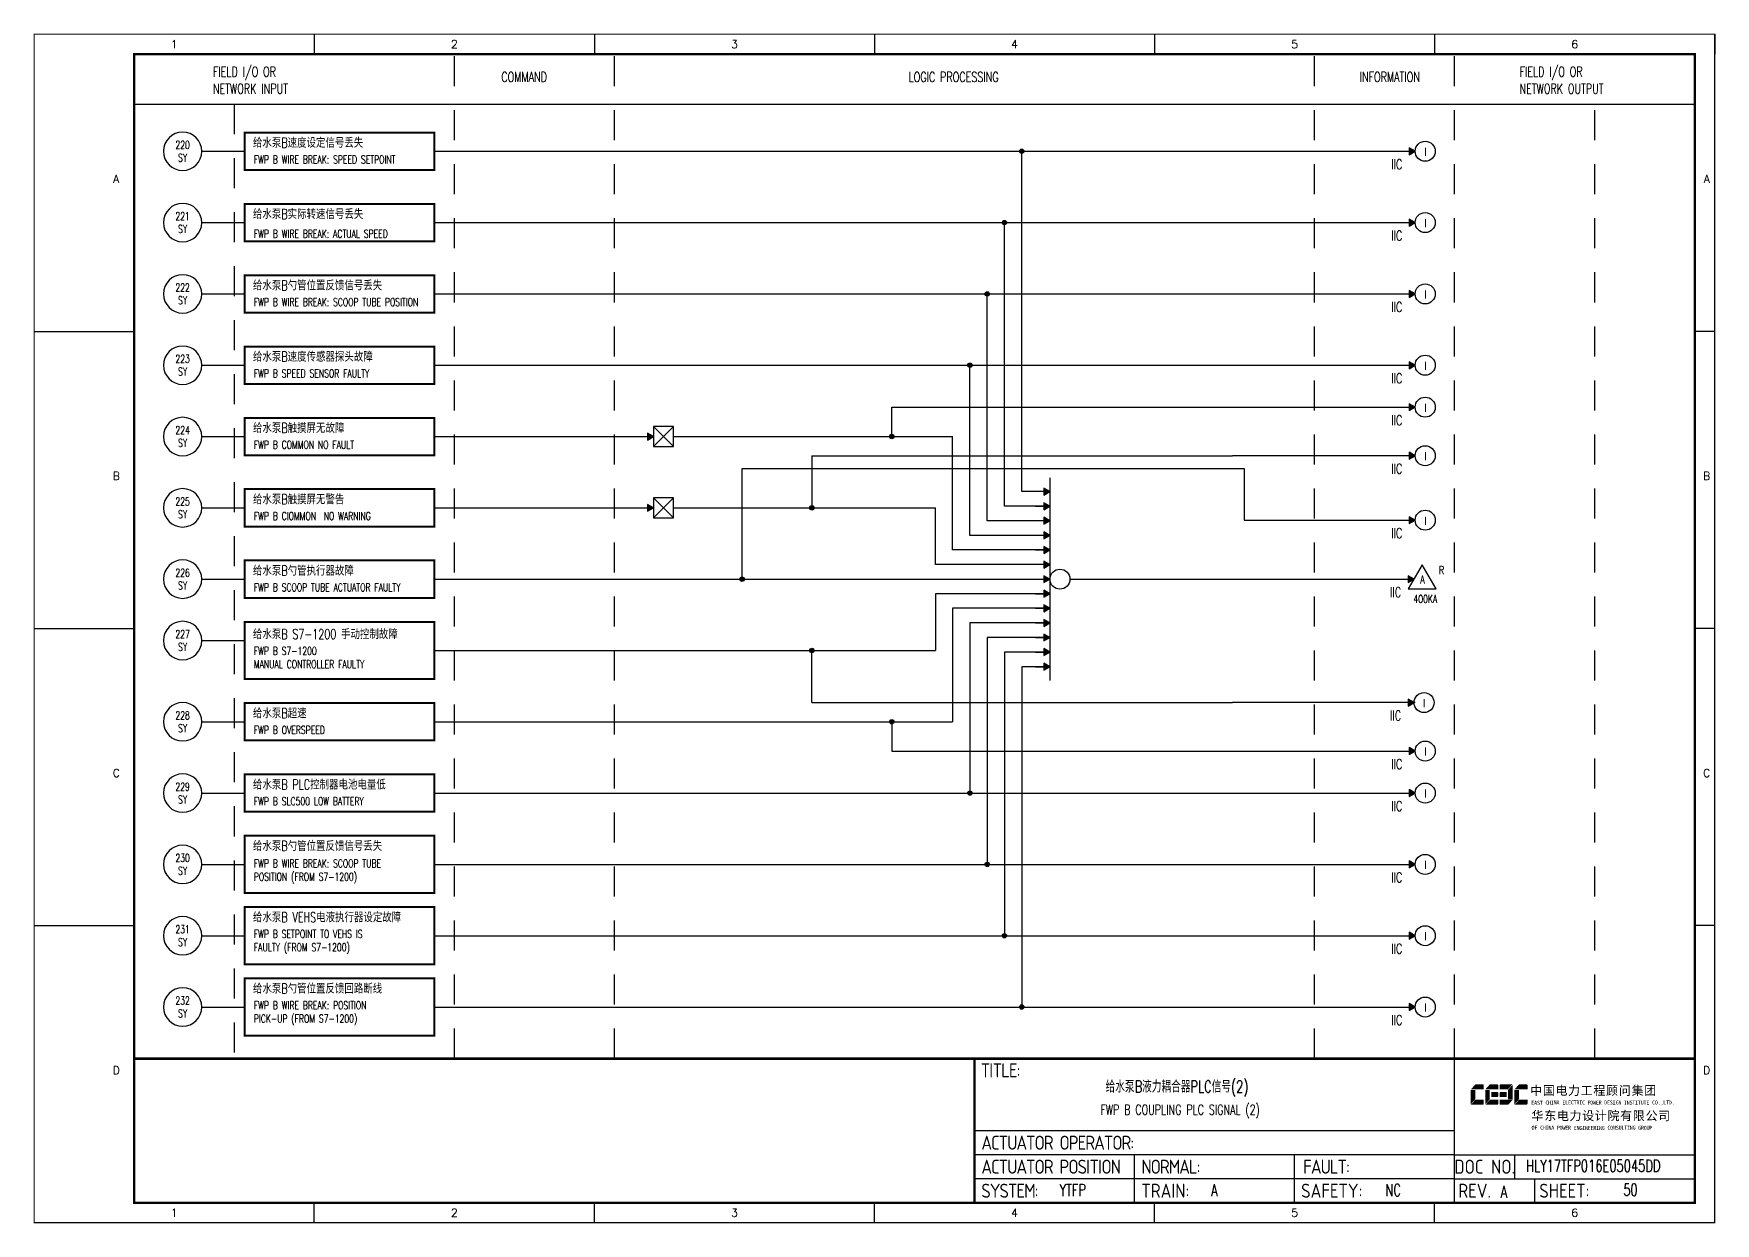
# Model space of a CAD drawing. Header units: millimetres. Extents: x 38833 to 52469, y 29493 to 32647.
# Drawn here: x 47483.8 to 47904.1, y 30240.6 to 30537.9 of the extents above; entities that cross this region are included whole.
import ezdxf
from ezdxf.enums import TextEntityAlignment as Align

# ---------------------------------------------------------------- set-up
doc = ezdxf.new("R2010")
doc.units = ezdxf.units.MM
doc.linetypes.add('DASHED', pattern=[0.75, 0.5, -0.25])
doc.linetypes.add('JIS_02_0.7', pattern=[1.35, 0.75, -0.6])
for name, color, linetype in [('BORDER', 1, 'Continuous'), ('INSTRUMENT', 4, 'Continuous'), ('MLINE', 6, 'Continuous'), ('TITLE', 1, 'Continuous'), ('TK', 7, 'Continuous'), ('图框_外框线', 7, 'Continuous'), ('图框_标题栏文字', 6, 'Continuous')]:
    doc.layers.add(name, color=color, linetype=linetype)
doc.styles.add('ecepdi', font='simhei.ttf', dxfattribs={"width": 0.9})
doc.styles.get("Standard").update_dxf_attribs({"font": 'romans.shx', "width": 0.7, "bigfont": 'hztxta.shx'})
doc.styles.add('工程字', font='gbenor.shx', dxfattribs={"bigfont": 'gbcbig.shx'})

# ---------------------------------------------------------------- blocks, each defined once
blk = doc.blocks.new('INS00')
at = {"layer": 'INSTRUMENT', "color": 0}
blk.add_lwpolyline([(6, 0, 1), (-6, 0, 1)], format="xyb", close=True, dxfattribs=at)
at = {"layer": 'INSTRUMENT', "flags": 1}
for tag, p in [('INSNAM', (0, 9)), ('INSDGN', (0, -9)), ('INSSUP', (0, -15)), ('INSTYP', (0, -12)), ('INSMAN', (0, -18)), ('INSREM', (0, -21))]:
    blk.add_attdef(tag, text='', height=3, dxfattribs=at).set_placement(p, align=Align.TOP_CENTER)
at = {"layer": 'INSTRUMENT', "width": 0.7}
for tag, p in [('INSHH', (6, 3.5)), ('INSL', (6, -3)), ('INSLL', (6, -6))]:
    blk.add_attdef(tag, p, '', height=2.5, dxfattribs=at)
for tag, p in [('INSIDE', (0, 2)), ('INSSYS', (0, -2))]:
    blk.add_attdef(tag, text='', height=2.5, dxfattribs=at).set_placement(p, align=Align.MIDDLE)
at = {"layer": 'INSTRUMENT', "linetype": 'DASHED', "width": 0.7}
blk.add_attdef('INSH', (6, 0.5), '', height=2.5, dxfattribs=at)
blk = doc.blocks.new('A$C1E0003F3')
h = blk.add_hatch(color=152)
edge = h.paths.add_edge_path()
edge.add_ellipse((5.15, 4.41), major_axis=(0, 0.211), ratio=0.769231, start_angle=-90, end_angle=0)
edge.add_line((5.15, 4.62), (3.22, 4.62))
edge.add_line((3.22, 4.62), (2.09, 3.35))
edge.add_line((2.09, 3.35), (5.32, 3.35))
edge.add_line((5.32, 3.35), (5.32, 4.41))
h.paths.add_polyline_path([(3.22, 3.23), (2.09, 3.23), (2.09, -0.36), (3.22, 0.91)])
edge = h.paths.add_edge_path()
edge.add_line((5.32, 0.81), (3.27, 0.81))
edge.add_line((3.27, 0.81), (2.13, -0.46))
edge.add_line((2.13, -0.46), (5.15, -0.46))
edge.add_ellipse((5.15, -0.25), major_axis=(0, 0.211), ratio=0.769231, start_angle=180, end_angle=270)
edge.add_line((5.32, -0.25), (5.32, 0.81))
h = blk.add_hatch(color=152)
edge = h.paths.add_edge_path()
edge.add_ellipse((8.78, 4.41), major_axis=(0, 0.211), ratio=0.769231, start_angle=-90, end_angle=0)
edge.add_line((8.78, 4.62), (6.84, 4.62))
edge.add_line((6.84, 4.62), (5.71, 3.35))
edge.add_line((5.71, 3.35), (8.94, 3.35))
edge.add_line((8.94, 3.35), (8.94, 4.41))
h.paths.add_polyline_path([(6.84, 3.23), (5.71, 3.23), (5.71, -0.36), (6.84, 0.91)])
edge = h.paths.add_edge_path()
edge.add_ellipse((8.78, 2.49), major_axis=(0, 0.211), ratio=0.769231, start_angle=-90, end_angle=0)
edge.add_line((8.78, 2.7), (7.22, 2.7))
edge.add_line((7.22, 2.7), (7.22, 1.44))
edge.add_line((7.22, 1.44), (8.78, 1.44))
edge.add_ellipse((8.78, 1.65), major_axis=(0, 0.211), ratio=0.769231, start_angle=180, end_angle=270)
edge.add_line((8.94, 1.65), (8.94, 2.49))
edge = h.paths.add_edge_path()
edge.add_line((8.94, 0.81), (6.89, 0.81))
edge.add_line((6.89, 0.81), (5.75, -0.46))
edge.add_line((5.75, -0.46), (8.78, -0.46))
edge.add_ellipse((8.78, -0.25), major_axis=(0, 0.211), ratio=0.769231, start_angle=180, end_angle=270)
edge.add_line((8.94, -0.25), (8.94, 0.81))
h = blk.add_hatch(color=1)
edge = h.paths.add_edge_path()
edge.add_line((12.48, 4.62), (9.46, 4.62))
edge.add_ellipse((9.46, 4.41), major_axis=(0, 0.211), ratio=0.769231, start_angle=0, end_angle=90)
edge.add_line((9.3, 4.41), (9.3, 3.35))
edge.add_line((9.3, 3.35), (11.35, 3.35))
edge.add_line((11.35, 3.35), (12.48, 4.62))
h.paths.add_polyline_path([(12.57, 4.56), (11.38, 3.23), (11.38, 0.93), (12.57, 0.93)])
edge = h.paths.add_edge_path()
edge.add_line((11.03, 2.7), (9.46, 2.7))
edge.add_ellipse((9.46, 2.49), major_axis=(0, 0.211), ratio=0.769231, start_angle=0, end_angle=90)
edge.add_line((9.3, 2.49), (9.3, 1.65))
edge.add_ellipse((9.46, 1.65), major_axis=(0, 0.211), ratio=0.769231, start_angle=90, end_angle=180)
edge.add_line((9.46, 1.44), (11.03, 1.44))
edge.add_line((11.03, 1.44), (11.03, 2.7))
h = blk.add_hatch(color=152)
edge = h.paths.add_edge_path()
edge.add_ellipse((16.11, 4.41), major_axis=(0, 0.211), ratio=0.769231, start_angle=-90, end_angle=0)
edge.add_line((16.11, 4.62), (14.14, 4.62))
edge.add_line((14.14, 4.62), (13, 3.35))
edge.add_line((13, 3.35), (16.27, 3.35))
edge.add_line((16.27, 3.35), (16.27, 4.41))
h.paths.add_polyline_path([(14.14, 3.23), (13, 3.23), (13, -0.36), (14.14, 0.91)])
edge = h.paths.add_edge_path()
edge.add_line((16.27, 0.81), (14.18, 0.81))
edge.add_line((14.18, 0.81), (13.04, -0.46))
edge.add_line((13.04, -0.46), (16.03, -0.46))
edge.add_ellipse((16.03, -0.15), major_axis=(0, 0.316), ratio=0.769231, start_angle=180, end_angle=270)
edge.add_line((16.27, -0.15), (16.27, 0.81))
h = blk.add_hatch(color=1)
edge = h.paths.add_edge_path()
edge.add_line((12.58, 0.79), (9.3, 0.79))
edge.add_line((9.3, 0.79), (9.3, -0.27))
edge.add_ellipse((9.46, -0.27), major_axis=(0, 0.211), ratio=0.769231, start_angle=90, end_angle=180)
edge.add_line((9.46, -0.48), (11.43, -0.48))
edge.add_line((11.43, -0.48), (12.58, 0.79))
at = {"layer": 'TITLE', "color": 7, "style": 'ecepdi'}
for s, p in [('中', (16.92, 1.94)), ('国', (20.09, 2)), ('电', (23.25, 1.99)), ('力', (26.39, 1.96)), ('程', (32.71, 1.98)), ('顾', (35.9, 1.98)), ('问', (39.09, 1.94)), ('集', (42.26, 1.98)), ('团', (45.42, 2.01)), ('工', (29.53, 1.95)), ('华', (17.24, -4.31)), ('东', (20.45, -4.29)), ('电', (23.62, -4.35)), ('力', (26.75, -4.32)), ('设', (29.92, -4.3)), ('计', (33.05, -4.31)), ('院', (36.26, -4.29)), ('有', (39.41, -4.29)), ('限', (42.57, -4.32)), ('公', (45.78, -4.38)), ('司', (48.91, -4.35))]:
    blk.add_text(s, height=2.2, dxfattribs=at).set_placement(p)
at = {"layer": 'TITLE', "color": 7, "style": 'ecepdi', "width": 0.975}
for s, p in [('E', (17.58, 0.02)), ('A', (18.29, 0.03)), ('S', (19, 0.03)), ('T', (19.7, 0.03)), ('C', (21.1, 0.09)), ('H', (21.77, 0.09)), ('I', (22.46, 0.09)), ('N', (23.17, 0.1)), ('A', (23.86, 0.1)), ('E', (25.35, 0.09)), ('L', (26.05, 0.11)), ('E', (26.76, 0.1)), ('C', (27.46, 0.12)), ('T', (28.18, 0.11)), ('R', (28.87, 0.1)), ('I', (29.57, 0.11)), ('C', (30.28, 0.1)), ('P', (31.64, 0.09)), ('O', (32.32, 0.08)), ('W', (33.03, 0.08)), ('E', (33.72, 0.08)), ('R', (34.42, 0.09)), ('D', (35.81, 0.1)), ('E', (36.52, 0.1)), ('S', (37.2, 0.1)), ('I', (37.91, 0.09)), ('G', (38.68, 0.11)), ('N', (39.38, 0.09)), ('I', (40.72, 0.07)), ('N', (41.43, 0.08)), ('S', (42.14, 0.08)), ('T', (42.83, 0.08)), ('I', (43.52, 0.09)), ('T', (44.22, 0.07)), ('U', (44.93, 0.07)), ('T', (45.63, 0.08)), ('E', (46.34, 0.09)), ('C', (47.76, 0.11)), ('O', (48.48, 0.1)), ('L', (50.56, 0.1)), ('T', (51.27, 0.1)), ('D', (51.96, 0.1)), ('.', (49.23, 0.1)), (',', (49.87, 0.1)), ('.', (52.72, 0.11)), ('O', (17.67, -6.18)), ('OF', (18.01, -6.2)), ('F', (18.37, -6.2)), ('C', (19.8, -6.19)), ('H', (20.47, -6.19)), ('I', (21.15, -6.19)), ('N', (21.87, -6.18)), ('A', (22.56, -6.18)), ('P', (23.98, -6.2)), ('O', (24.66, -6.21)), ('W', (25.36, -6.21)), ('E', (26.06, -6.21)), ('R', (26.75, -6.2)), ('E', (28.19, -6.24)), ('N', (28.91, -6.27)), ('G', (29.62, -6.26)), ('I', (30.32, -6.27)), ('N', (31.02, -6.27)), ('E', (31.7, -6.28)), ('E', (32.41, -6.27)), ('R', (33.1, -6.24)), ('I', (33.81, -6.24)), ('N', (34.51, -6.26)), ('G', (35.2, -6.24)), ('C', (36.61, -6.19)), ('O', (37.3, -6.21)), ('N', (38, -6.2)), ('S', (38.71, -6.21)), ('U', (39.41, -6.18)), ('L', (40.11, -6.18)), ('T', (40.81, -6.19)), ('I', (41.51, -6.21)), ('N', (42.2, -6.21)), ('G', (42.91, -6.17)), ('G', (44.29, -6.2)), ('R', (45, -6.21)), ('O', (45.69, -6.22)), ('U', (46.39, -6.2)), ('P', (47.1, -6.23))]:
    blk.add_text(s, height=1, dxfattribs=at).set_placement(p, align=Align.MIDDLE_CENTER)
blk = doc.blocks.new('A$C613255F0')
for p, q in [((70, 297), (70, 292)), ((140, 297), (140, 292)), ((210, 297), (210, 292)), ((280, 297), (280, 292)), ((350, 297), (350, 292)), ((420, 297), (420, 292)), ((0, 222.75), (25, 222.75)), ((420, 222.75), (415, 222.75)), ((0, 148.5), (25, 148.5)), ((420, 148.5), (415, 148.5)), ((0, 74.25), (25, 74.25)), ((420, 74.25), (415, 74.25)), ((70, 0), (70, 5)), ((140, 0), (140, 5)), ((210, 0), (210, 5)), ((280, 0), (280, 5)), ((350, 0), (350, 5))]:
    blk.add_line(p, q)
at = {"layer": 'MLINE', "linetype": 'JIS_02_0.7', "ltscale": 10}
for p, q in [((105, 41), (105, 292)), ((145, 41), (145, 292)), ((320, 41), (320, 292)), ((355, 41), (355, 292)), ((50, 279.56), (50, 41)), ((390, 41), (390, 279.56))]:
    blk.add_line(p, q, dxfattribs=at)
at = {"layer": 'MLINE'}
blk.add_line((25, 279.56), (415, 279.56), dxfattribs=at)
at = {"layer": '图框_外框线'}
for p, q in [((355, 5), (355, 41)), ((355, 23), (235, 23)), ((355, 17), (235, 17)), ((275, 11), (275, 17)), ((315, 11), (315, 17)), ((355, 17), (415, 17)), ((370, 11), (370, 17)), ((355, 11), (235, 11)), ((355, 11), (235, 11)), ((275, 5), (275, 11)), ((315, 5), (315, 11)), ((355, 11), (415, 11)), ((375, 5), (375, 11))]:
    blk.add_line(p, q, dxfattribs=at)
for points, const_width in [([(0, 0), (420, 0), (420, 297), (0, 297)], 0.3), ([(25, 5), (415, 5), (415, 292), (25, 292)], 0.6)]:
    blk.add_lwpolyline(points, close=True, dxfattribs=dict(at, const_width=const_width))
at = {"layer": '图框_外框线', "const_width": 0.6}
blk.add_lwpolyline([(235, 41), (25, 41)], dxfattribs=at)
at = {"layer": '图框_外框线'}
blk.add_lwpolyline([(415, 41, 0.6, 0.6, 0), (235, 41, 0.6, 0.6, 0), (235, 5, 0, 0, 0)], format="xyseb", dxfattribs=at)
blk.add_blockref('A$C1E0003F3', (356.94, 29.95))
at = {"layer": 'MLINE', "char_height": 2.5, "width": 31.8959, "attachment_point": 1}
for s, insert in [('FIELD I/O OR', (44.67, 288.89)), ('COMMAND', (116.74, 287.58)), ('LOGIC PROCESSING', (218.52, 287.58)), ('INFORMATION', (331.25, 287.58)), ('FIELD I/O OR', (371.22, 288.89)), ('NETWORK INPUT', (44.67, 284.64)), ('NETWORK OUTPUT', (371.22, 284.64))]:
    blk.add_mtext(s, dxfattribs=dict(at, insert=insert))
at = {"layer": 'TK', "color": 3}
for s, p in [('1', (35, 294.5)), ('2', (105, 294.5)), ('3', (175, 294.5)), ('4', (245, 294.5)), ('5', (315, 294.5)), ('6', (385, 294.5)), ('1', (35, 2.5)), ('2', (105, 2.5)), ('3', (175, 2.5)), ('4', (245, 2.5)), ('5', (315, 2.5)), ('6', (385, 2.5))]:
    blk.add_text(s, height=2, dxfattribs=at).set_placement(p, align=Align.MIDDLE)
for s, p in [('A', (20.5, 259.88)), ('A', (418, 259.88)), ('B', (20.5, 185.62)), ('B', (418, 185.62)), ('C', (20.5, 111.38)), ('C', (418, 111.38)), ('D', (20.5, 37.12)), ('D', (418, 37.12))]:
    blk.add_text(s, height=2, dxfattribs=at).set_placement(p, align=Align.CENTER)
at = {"layer": '图框_标题栏文字', "char_height": 3.5, "style": '工程字'}
for s, insert, width, attachment_point in [('{\\T0.9; TITLE:}', (234.86, 38.09), 14.2249, 4), ('{\\T0.9; ACTUATOR OPERATOR:}', (235, 20), 40, 4), ('{\\T0.9; ACTUATOR POSITION}', (235, 14), 45, 4), ('{\\T0.9; NORMAL:}', (275, 14), 18.2557, 4), ('{\\T0.9; FAULT:}', (315.44, 14), 15, 4), ('DOC NO.', (362.5, 14), 15, 5), ('{\\T0.9; SYSTEM:}', (235, 8), 17.9526, 4), ('{\\T0.9; }TRAIN: ', (275, 8), 17.6638, 4), ('SAFETY:', (324.3, 8), 22.3993, 5), ('REV.', (360, 8), 10, 5), ('SHEET:', (382.42, 8), 20, 5)]:
    blk.add_mtext(s, dxfattribs=dict(at, insert=insert, width=width, attachment_point=attachment_point))

msp = doc.modelspace()

# ---------------------------------------------------------------- hatches: boundary and pattern name
h = msp.add_hatch(color=256)
edge = h.paths.add_edge_path()
edge.add_arc((47730.74, 30508.52), 0.55, 0, 360)
for points in [[(47829.08, 30508.52), (47827.58, 30509.38), (47827.58, 30507.65)], [(47829.08, 30490.7), (47827.58, 30491.56), (47827.58, 30489.83)], [(47829.08, 30472.88), (47827.58, 30473.74), (47827.58, 30472.01)], [(47829.08, 30455.06), (47827.58, 30455.92), (47827.58, 30454.19)], [(47829.08, 30444.57), (47827.58, 30445.44), (47827.58, 30443.71)], [(47829.08, 30432.44), (47827.58, 30433.31), (47827.58, 30431.58)], [(47829.08, 30416.34), (47827.58, 30417.21), (47827.58, 30415.47)], [(47828.79, 30401.6), (47827.29, 30402.46), (47827.29, 30400.73)], [(47828.79, 30370.75), (47827.29, 30371.62), (47827.29, 30369.89)], [(47829.08, 30358.63), (47827.58, 30359.49), (47827.58, 30357.76)], [(47829.08, 30348.14), (47827.58, 30349.01), (47827.58, 30347.27)], [(47829.08, 30330.32), (47827.58, 30331.19), (47827.58, 30329.45)], [(47829.08, 30312.5), (47827.58, 30313.37), (47827.58, 30311.64)], [(47829.08, 30294.68), (47827.58, 30295.55), (47827.58, 30293.82)]]:
    msp.add_hatch(color=256).paths.add_polyline_path(points)
h = msp.add_hatch(color=256)
edge = h.paths.add_edge_path()
edge.add_arc((47726.42, 30490.7), 0.55, 0, 360)
h = msp.add_hatch(color=256)
edge = h.paths.add_edge_path()
edge.add_arc((47722.11, 30472.88), 0.55, 0, 360)
h = msp.add_hatch(color=256)
edge = h.paths.add_edge_path()
edge.add_arc((47717.79, 30455.06), 0.55, 0, 360)
h = msp.add_hatch(color=256)
edge = h.paths.add_edge_path()
edge.add_arc((47698.27, 30437.24), 0.55, 0, 360)
h = msp.add_hatch(color=256)
edge = h.paths.add_edge_path()
edge.add_arc((47678.29, 30419.42), 0.55, 0, 360)
h = msp.add_hatch(color=256)
edge = h.paths.add_edge_path()
edge.add_arc((47660.86, 30401.6), 0.55, 0, 360)
h = msp.add_hatch(color=256)
edge = h.paths.add_edge_path()
edge.add_arc((47678.29, 30383.78), 0.55, 0, 360)
h = msp.add_hatch(color=256)
edge = h.paths.add_edge_path()
edge.add_arc((47698.27, 30365.96), 0.55, 0, 360)
h = msp.add_hatch(color=256)
edge = h.paths.add_edge_path()
edge.add_arc((47717.79, 30348.14), 0.55, 0, 360)
h = msp.add_hatch(color=256)
edge = h.paths.add_edge_path()
edge.add_arc((47722.11, 30330.32), 0.55, 0, 360)
h = msp.add_hatch(color=256)
edge = h.paths.add_edge_path()
edge.add_arc((47726.42, 30312.5), 0.55, 0, 360)
h = msp.add_hatch(color=256)
edge = h.paths.add_edge_path()
edge.add_arc((47730.74, 30294.68), 0.55, 0, 360)
at = {"layer": 'BORDER'}
for points in [[(47638.73, 30437.24), (47637.23, 30438.1), (47637.23, 30436.37)], [(47737.79, 30423.47), (47736.29, 30424.34), (47736.29, 30422.61)], [(47638.73, 30419.42), (47637.23, 30420.28), (47637.23, 30418.55)], [(47737.79, 30419.83), (47736.29, 30420.69), (47736.29, 30418.96)], [(47737.79, 30416.18), (47736.29, 30417.05), (47736.29, 30415.32)], [(47737.79, 30412.54), (47736.29, 30413.4), (47736.29, 30411.67)], [(47737.79, 30408.89), (47736.29, 30409.76), (47736.29, 30408.02)], [(47737.79, 30405.24), (47736.29, 30406.11), (47736.29, 30404.38)], [(47737.79, 30401.6), (47736.29, 30402.46), (47736.29, 30400.73)], [(47737.79, 30397.95), (47736.29, 30398.82), (47736.29, 30397.09)], [(47737.79, 30394.31), (47736.29, 30395.17), (47736.29, 30393.44)], [(47737.79, 30390.66), (47736.29, 30391.53), (47736.29, 30389.8)], [(47737.79, 30387.02), (47736.29, 30387.88), (47736.29, 30386.15)], [(47737.79, 30383.37), (47736.29, 30384.24), (47736.29, 30382.5)], [(47737.79, 30379.72), (47736.29, 30380.59), (47736.29, 30378.86)]]:
    msp.add_hatch(color=256, dxfattribs=at).paths.add_polyline_path(points)

# ---------------------------------------------------------------- linework, layer by layer
for p, q in [((47525.83, 30508.52), (47536.53, 30508.52)), ((47583.93, 30508.52), (47829.08, 30508.52)), ((47730.74, 30423.47), (47730.74, 30508.52)), ((47583.93, 30503.85), (47536.53, 30503.85)), ((47525.83, 30490.7), (47536.53, 30490.7)), ((47583.93, 30490.7), (47829.08, 30490.7)), ((47726.42, 30419.83), (47726.42, 30490.7)), ((47583.93, 30486.03), (47536.53, 30486.03)), ((47525.83, 30472.88), (47536.53, 30472.88)), ((47583.93, 30472.88), (47829.08, 30472.88)), ((47722.11, 30416.18), (47722.11, 30472.88)), ((47583.93, 30468.21), (47536.53, 30468.21)), ((47525.83, 30455.06), (47536.53, 30455.06)), ((47583.93, 30455.06), (47829.08, 30455.06)), ((47717.79, 30412.54), (47717.79, 30455.06)), ((47583.93, 30450.39), (47536.53, 30450.39)), ((47698.27, 30437.24), (47698.27, 30444.57)), ((47698.27, 30444.57), (47829.08, 30444.57)), ((47525.83, 30437.24), (47536.53, 30437.24)), ((47583.93, 30437.24), (47638.73, 30437.24)), ((47643.73, 30437.24), (47713.47, 30437.24)), ((47713.47, 30408.89), (47713.47, 30437.24)), ((47583.93, 30432.57), (47536.53, 30432.57)), ((47678.29, 30432.44), (47783.38, 30432.44)), ((47678.29, 30432.44), (47678.29, 30419.42)), ((47829.08, 30432.44), (47783.38, 30432.44)), ((47660.86, 30401.6), (47660.86, 30429.23)), ((47660.86, 30429.23), (47786.32, 30429.23)), ((47786.32, 30429.23), (47786.32, 30416.34)), ((47737.79, 30423.47), (47730.74, 30423.47)), ((47525.83, 30419.42), (47536.53, 30419.42)), ((47583.93, 30419.42), (47638.73, 30419.42)), ((47643.73, 30419.42), (47709.15, 30419.42)), ((47709.15, 30405.24), (47709.15, 30419.42)), ((47737.79, 30419.83), (47726.42, 30419.83)), ((47583.93, 30414.75), (47536.53, 30414.75)), ((47737.79, 30416.18), (47722.11, 30416.18)), ((47786.32, 30416.34), (47829.08, 30416.34)), ((47737.79, 30408.89), (47713.47, 30408.89)), ((47737.79, 30412.54), (47717.79, 30412.54)), ((47737.79, 30405.24), (47709.15, 30405.24)), ((47525.83, 30401.6), (47536.53, 30401.6)), ((47583.93, 30401.6), (47737.79, 30401.6)), ((47742.79, 30401.6), (47828.79, 30401.6)), ((47583.93, 30396.93), (47536.53, 30396.93)), ((47737.79, 30397.95), (47709.15, 30397.95)), ((47709.15, 30397.95), (47709.15, 30383.78)), ((47737.79, 30394.31), (47713.47, 30394.31)), ((47713.47, 30394.31), (47713.47, 30365.96)), ((47583.93, 30376.63), (47583.93, 30390.93)), ((47737.79, 30390.66), (47717.79, 30390.66)), ((47717.79, 30390.66), (47717.79, 30348.14)), ((47525.83, 30386.26), (47536.53, 30386.26)), ((47583.93, 30383.78), (47709.15, 30383.78)), ((47678.29, 30370.75), (47678.29, 30383.78)), ((47737.79, 30387.02), (47722.11, 30387.02)), ((47722.11, 30387.02), (47722.11, 30330.32)), ((47737.79, 30383.37), (47726.42, 30383.37)), ((47726.42, 30383.37), (47726.42, 30312.5)), ((47737.79, 30379.72), (47730.74, 30379.72)), ((47730.74, 30379.72), (47730.74, 30294.68)), ((47583.93, 30376.63), (47536.53, 30376.63)), ((47678.29, 30370.75), (47783.38, 30370.75)), ((47829.08, 30370.75), (47783.38, 30370.75)), ((47525.83, 30365.96), (47536.53, 30365.96)), ((47583.93, 30365.96), (47713.47, 30365.96)), ((47698.27, 30365.96), (47698.27, 30358.63)), ((47583.93, 30361.29), (47536.53, 30361.29)), ((47698.27, 30358.63), (47829.08, 30358.63)), ((47525.83, 30348.14), (47536.53, 30348.14)), ((47583.93, 30348.14), (47828.79, 30348.14)), ((47583.93, 30343.47), (47536.53, 30343.47)), ((47583.93, 30323.17), (47583.93, 30337.47)), ((47525.83, 30330.32), (47536.53, 30330.32)), ((47583.93, 30330.32), (47828.79, 30330.32)), ((47583.93, 30323.17), (47536.53, 30323.17)), ((47583.93, 30305.35), (47583.93, 30319.65)), ((47525.83, 30312.5), (47536.53, 30312.5)), ((47583.93, 30312.5), (47828.79, 30312.5)), ((47583.93, 30305.35), (47536.53, 30305.35)), ((47583.93, 30287.53), (47583.93, 30301.83)), ((47525.83, 30294.68), (47536.53, 30294.68)), ((47583.93, 30294.68), (47828.79, 30294.68)), ((47583.93, 30287.53), (47536.53, 30287.53))]:
    msp.add_line(p, q)
at = {"const_width": 0.5}
for points in [[(47536.53, 30513.19), (47583.93, 30513.19), (47583.93, 30503.85), (47536.53, 30503.85), (47536.53, 30513.19)], [(47536.53, 30495.37), (47583.93, 30495.37), (47583.93, 30486.03), (47536.53, 30486.03), (47536.53, 30495.37)], [(47536.53, 30477.55), (47583.93, 30477.55), (47583.93, 30468.21), (47536.53, 30468.21), (47536.53, 30477.55)], [(47536.53, 30459.73), (47583.93, 30459.73), (47583.93, 30450.39), (47536.53, 30450.39), (47536.53, 30459.73)], [(47536.53, 30441.91), (47583.93, 30441.91), (47583.93, 30432.57), (47536.53, 30432.57), (47536.53, 30441.91)], [(47536.53, 30424.09), (47583.93, 30424.09), (47583.93, 30414.75), (47536.53, 30414.75), (47536.53, 30424.09)], [(47536.53, 30406.27), (47583.93, 30406.27), (47583.93, 30396.93), (47536.53, 30396.93), (47536.53, 30406.27)], [(47536.53, 30390.93), (47583.93, 30390.93), (47583.93, 30376.63), (47536.53, 30376.63), (47536.53, 30390.93)], [(47536.53, 30370.63), (47583.93, 30370.63), (47583.93, 30361.29), (47536.53, 30361.29), (47536.53, 30370.63)], [(47536.53, 30352.81), (47583.93, 30352.81), (47583.93, 30343.47), (47536.53, 30343.47), (47536.53, 30352.81)], [(47536.53, 30337.47), (47583.93, 30337.47), (47583.93, 30323.17), (47536.53, 30323.17), (47536.53, 30337.47)], [(47536.53, 30319.65), (47583.93, 30319.65), (47583.93, 30305.35), (47536.53, 30305.35), (47536.53, 30319.65)], [(47536.53, 30301.83), (47583.93, 30301.83), (47583.93, 30287.53), (47536.53, 30287.53), (47536.53, 30301.83)]]:
    msp.add_lwpolyline(points, dxfattribs=at)
for points in [[(47829.08, 30508.52), (47827.58, 30509.38), (47827.58, 30507.65)], [(47829.08, 30490.7), (47827.58, 30491.56), (47827.58, 30489.83)], [(47829.08, 30472.88), (47827.58, 30473.74), (47827.58, 30472.01)], [(47829.08, 30455.06), (47827.58, 30455.92), (47827.58, 30454.19)], [(47829.08, 30444.57), (47827.58, 30445.44), (47827.58, 30443.71)], [(47829.08, 30432.44), (47827.58, 30433.31), (47827.58, 30431.58)], [(47829.08, 30416.34), (47827.58, 30417.21), (47827.58, 30415.47)], [(47828.79, 30401.6), (47827.29, 30402.46), (47827.29, 30400.73)], [(47828.79, 30370.75), (47827.29, 30371.62), (47827.29, 30369.89)], [(47829.08, 30358.63), (47827.58, 30359.49), (47827.58, 30357.76)], [(47829.08, 30348.14), (47827.58, 30349.01), (47827.58, 30347.27)], [(47829.08, 30330.32), (47827.58, 30331.19), (47827.58, 30329.45)], [(47829.08, 30312.5), (47827.58, 30313.37), (47827.58, 30311.64)], [(47829.08, 30294.68), (47827.58, 30295.55), (47827.58, 30293.82)]]:
    msp.add_lwpolyline(points, close=True)
at = {"color": 1}
msp.add_lwpolyline([(47834.28, 30399.15), (47830.81, 30405.15), (47827.35, 30399.15)], close=True, dxfattribs=at)
for centre, radius in [((47831.58, 30508.52), 2.5), ((47730.74, 30508.52), 0.55), ((47831.58, 30490.7), 2.5), ((47726.42, 30490.7), 0.55), ((47722.11, 30472.88), 0.55), ((47831.58, 30472.88), 2.5), ((47717.79, 30455.06), 0.55), ((47831.58, 30455.06), 2.5), ((47831.58, 30444.57), 2.5), ((47698.27, 30437.24), 0.55), ((47831.58, 30432.44), 2.5), ((47678.29, 30419.42), 0.55), ((47831.58, 30416.34), 2.5), ((47660.86, 30401.6), 0.55), ((47678.29, 30383.78), 0.55), ((47831.29, 30370.75), 2.5), ((47698.27, 30365.96), 0.55), ((47831.58, 30358.63), 2.5), ((47831.58, 30348.14), 2.5), ((47717.79, 30348.14), 0.55), ((47722.11, 30330.32), 0.55), ((47831.58, 30330.32), 2.5), ((47726.42, 30312.5), 0.55), ((47831.58, 30312.5), 2.5), ((47730.74, 30294.68), 0.55), ((47831.58, 30294.68), 2.5)]:
    msp.add_circle(centre, radius)
at = {"layer": 'BORDER'}
for p, q in [((47638.73, 30439.74), (47643.73, 30434.74)), ((47643.73, 30439.74), (47638.73, 30434.74)), ((47635.14, 30437.24), (47638.73, 30437.24)), ((47643.73, 30437.24), (47645.73, 30437.24)), ((47737.79, 30426.92), (47737.79, 30376.27)), ((47638.73, 30421.92), (47643.73, 30416.92)), ((47643.73, 30421.92), (47638.73, 30416.92)), ((47737.79, 30423.47), (47734.2, 30423.47)), ((47635.14, 30419.42), (47638.73, 30419.42)), ((47643.73, 30419.42), (47645.73, 30419.42)), ((47734.2, 30419.83), (47737.79, 30419.83)), ((47737.79, 30416.18), (47734.2, 30416.18)), ((47737.79, 30412.54), (47734.2, 30412.54)), ((47734.2, 30408.89), (47737.79, 30408.89)), ((47737.79, 30405.24), (47734.2, 30405.24)), ((47734.2, 30401.6), (47737.79, 30401.6)), ((47742.79, 30401.6), (47744.79, 30401.6)), ((47734.2, 30397.95), (47737.79, 30397.95)), ((47734.2, 30394.31), (47737.79, 30394.31)), ((47734.2, 30390.66), (47737.79, 30390.66)), ((47734.2, 30387.02), (47737.79, 30387.02)), ((47734.2, 30383.37), (47737.79, 30383.37)), ((47734.2, 30379.72), (47737.79, 30379.72))]:
    msp.add_line(p, q, dxfattribs=at)
for points in [[(47643.73, 30439.74), (47638.73, 30439.74), (47638.73, 30434.74), (47643.73, 30434.74)], [(47638.73, 30437.24), (47637.23, 30438.1), (47637.23, 30436.37)], [(47643.73, 30421.92), (47638.73, 30421.92), (47638.73, 30416.92), (47643.73, 30416.92)], [(47737.79, 30423.47), (47736.29, 30424.34), (47736.29, 30422.61)], [(47638.73, 30419.42), (47637.23, 30420.28), (47637.23, 30418.55)], [(47737.79, 30419.83), (47736.29, 30420.69), (47736.29, 30418.96)], [(47737.79, 30416.18), (47736.29, 30417.05), (47736.29, 30415.32)], [(47737.79, 30412.54), (47736.29, 30413.4), (47736.29, 30411.67)], [(47737.79, 30408.89), (47736.29, 30409.76), (47736.29, 30408.02)], [(47737.79, 30405.24), (47736.29, 30406.11), (47736.29, 30404.38)], [(47737.79, 30401.6), (47736.29, 30402.46), (47736.29, 30400.73)], [(47737.79, 30397.95), (47736.29, 30398.82), (47736.29, 30397.09)], [(47737.79, 30394.31), (47736.29, 30395.17), (47736.29, 30393.44)], [(47737.79, 30390.66), (47736.29, 30391.53), (47736.29, 30389.8)], [(47737.79, 30387.02), (47736.29, 30387.88), (47736.29, 30386.15)], [(47737.79, 30383.37), (47736.29, 30384.24), (47736.29, 30382.5)], [(47737.79, 30379.72), (47736.29, 30380.59), (47736.29, 30378.86)]]:
    msp.add_lwpolyline(points, close=True, dxfattribs=at)
msp.add_circle((47740.29, 30401.6), 2.5, dxfattribs=at)

# ---------------------------------------------------------------- block references
msp.add_blockref('A$C613255F0', (47483.94, 30240.77))
at = {"layer": 'MLINE', "xscale": 0.7999999999992724, "yscale": 0.7999999999992724, "zscale": 0.7999999999992724}
for p, values in [((47521.03, 30508.52), {'INSIDE': '220', 'INSSYS': 'SY'}), ((47521.03, 30490.7), {'INSIDE': '221', 'INSSYS': 'SY'}), ((47521.03, 30472.88), {'INSIDE': '222', 'INSSYS': 'SY'}), ((47521.03, 30455.06), {'INSIDE': '223', 'INSSYS': 'SY'}), ((47521.03, 30437.24), {'INSIDE': '224', 'INSSYS': 'SY'}), ((47521.03, 30419.42), {'INSIDE': '225', 'INSSYS': 'SY'}), ((47521.03, 30401.6), {'INSIDE': '226', 'INSSYS': 'SY'}), ((47521.03, 30386.26), {'INSIDE': '227', 'INSSYS': 'SY'}), ((47521.03, 30365.96), {'INSIDE': '228', 'INSSYS': 'SY'}), ((47521.03, 30348.14), {'INSIDE': '229', 'INSSYS': 'SY'}), ((47521.03, 30330.32), {'INSIDE': '230', 'INSSYS': 'SY'}), ((47521.03, 30312.5), {'INSIDE': '231', 'INSSYS': 'SY'}), ((47521.03, 30294.68), {'INSIDE': '232', 'INSSYS': 'SY'})]:
    msp.add_blockref('INS00', p, dxfattribs=at).add_auto_attribs(values)

# ---------------------------------------------------------------- texts
at = {"width": 0.7}
for p in [(47831.61, 30507.39), (47831.61, 30489.57), (47831.61, 30471.75), (47831.61, 30453.93), (47831.61, 30443.44), (47831.61, 30431.32), (47831.61, 30415.21), (47831.33, 30369.63), (47831.61, 30357.5), (47831.61, 30347.01), (47831.61, 30329.19), (47831.61, 30311.37), (47831.61, 30293.55)]:
    msp.add_text('I', height=2, dxfattribs=at).set_placement(p, align=Align.CENTER)
at = {"color": 1, "width": 0.7}
msp.add_text('A', height=2, dxfattribs=at).set_placement((47830.9, 30400.52), align=Align.CENTER)
at = {"width": 0.7}
for s, height, p in [('给水泵B液力耦合器PLC信号(2) ', 3, (47751.7, 30273.31)), ('FWP B COUPLING PLC SIGNAL (2) ', 2.5, (47750.42, 30267.77))]:
    msp.add_text(s, height=height, dxfattribs=at).set_placement(p)
at = {"attachment_point": 1}
for s, insert, char_height, width in [('给水泵B速度设定信号丢失', (47538.61, 30511.91), 2.5, 73.0067), ('FWP B WIRE BREAK: SPEED SETPOINT', (47538.83, 30507.47), 2, 73.0067), ('IIC', (47823.07, 30506.52), 2.5, 4.5039), ('给水泵B实际转速信号丢失', (47538.61, 30494.09), 2.5, 73.0067), ('\\PFWP B WIRE BREAK: ACTUAL SPEED', (47538.83, 30492.24), 2, 73.0067), ('IIC', (47823.07, 30488.7), 2.5, 4.5039), ('给水泵B勺管位置反馈信号丢失', (47538.61, 30476.27), 2.5, 73.0067), ('FWP B WIRE BREAK: SCOOP TUBE POSITION', (47538.83, 30471.83), 2, 73.0067), ('IIC', (47823.07, 30470.88), 2.5, 4.5039), ('给水泵B速度传感器探头故障', (47538.61, 30458.45), 2.5, 73.0067), ('FWP B SPEED SENSOR FAULTY', (47538.83, 30454.01), 2, 73.0067), ('IIC', (47823.07, 30453.06), 2.5, 4.5039), ('IIC', (47823.07, 30442.57), 2.5, 4.5039), ('给水泵B触摸屏无故障', (47538.61, 30440.63), 2.5, 73.0067), ('FWP B COMMON NO FAULT', (47538.83, 30436.19), 2, 73.0067), ('IIC', (47823.07, 30430.44), 2.5, 4.5039), ('给水泵B触摸屏无警告', (47538.61, 30422.81), 2.5, 73.0067), ('FWP B CIOMMON  NO WARNING', (47538.83, 30418.37), 2, 73.0067), ('IIC', (47823.07, 30414.34), 2.5, 4.5039), ('给水泵B勺管执行器故障', (47538.61, 30404.99), 2.5, 73.0067), ('R', (47835.03, 30404.84), 2, 73.0067), ('FWP B SCOOP TUBE ACTUATOR FAULTY', (47538.83, 30400.55), 2, 73.0067), ('IIC', (47822.79, 30399.6), 2.5, 4.5039), ('400KA', (47828.64, 30397.64), 2, 73.0067), ('给水泵B S7-1200 手动控制故障', (47538.61, 30389.11), 2.5, 73.0067), ('FWP B S7-1200\\PMANUAL CONTROLLER FAULTY', (47538.83, 30384.67), 2, 73.0067), ('给水泵B超速', (47538.61, 30369.35), 2.5, 73.0067), ('IIC', (47822.79, 30368.75), 2.5, 4.5039), ('FWP B OVERSPEED', (47538.83, 30364.91), 2, 73.0067), ('IIC', (47823.07, 30356.63), 2.5, 4.5039), ('给水泵B PLC控制器电池电量低', (47538.61, 30351.53), 2.5, 73.0067), ('FWP B SLC500 LOW BATTERY', (47538.83, 30347.09), 2, 73.0067), ('IIC', (47823.07, 30346.14), 2.5, 4.5039), ('给水泵B勺管位置反馈信号丢失', (47538.61, 30336.19), 2.5, 73.0067), ('\\PFWP B WIRE BREAK: SCOOP TUBE\\PPOSITION (FROM S7-1200)', (47538.83, 30334.89), 2, 73.0067), ('IIC', (47823.07, 30328.32), 2.5, 4.5039), ('给水泵B VEHS电液执行器设定故障', (47538.61, 30318.37), 2.5, 73.0067), ('FWP B SETPOINT TO VEHS IS\\PFAULTY (FROM S7-1200)', (47538.83, 30313.93), 2, 73.0067), ('IIC', (47823.07, 30310.5), 2.5, 4.5039), ('给水泵B勺管位置反馈回路断线', (47538.61, 30300.55), 2.5, 73.0067), ('FWP B WIRE BREAK: POSITION\\PPICK-UP (FROM S7-1200)', (47538.83, 30296.11), 2, 73.0067), ('IIC', (47823.07, 30292.68), 2.5, 4.5039), ('YTFP', (47740.19, 30250.45), 3, 8.5983), ('A', (47778.05, 30250.45), 3, 4.8474), ('NC', (47821.64, 30250.45), 3, 4.8474), ('A', (47850.42, 30250.01), 3, 8.5983)]:
    msp.add_mtext(s, dxfattribs=dict(at, insert=insert, char_height=char_height, width=width))
at = {"width": 0.7}
for tag, p, s in [('HLY17TFP016E05045DD', (47856.8, 30253.52), ''), ('50', (47881.08, 30247.52), '1')]:
    msp.add_attdef(tag, p, s, height=3, dxfattribs=at)

doc.saveas('drawing.dxf')
